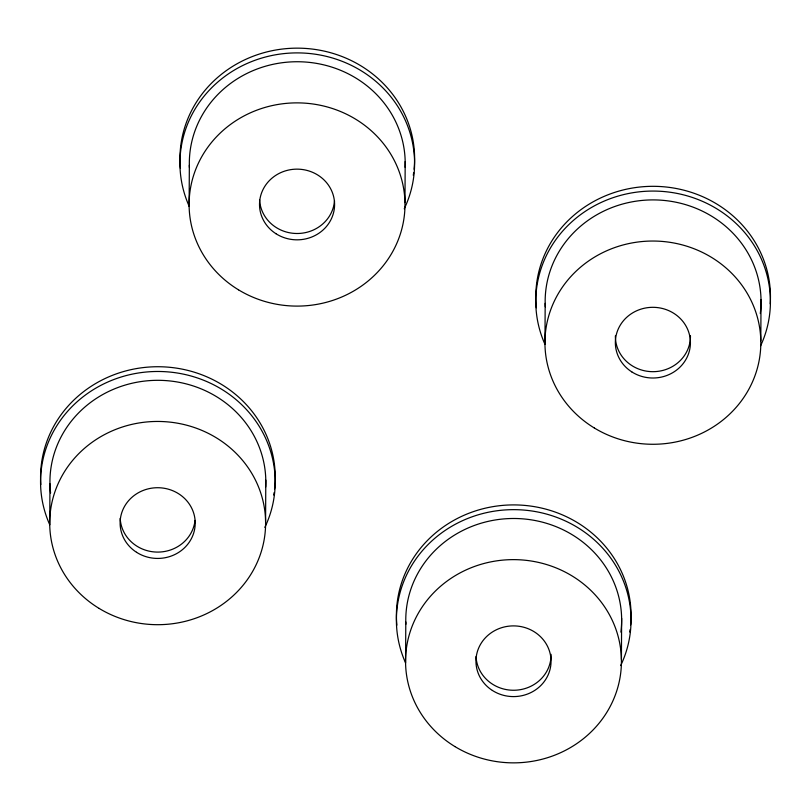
<?xml version="1.0" encoding="UTF-8"?>
<svg xmlns="http://www.w3.org/2000/svg" width="811" height="811" viewBox="0 0 811 811"><rect width="100%" height="100%" fill="white"/><g stroke="black" fill="none" stroke-linecap="round" stroke-linejoin="round"><path stroke-width="1.22" d="M49.735 524.889L49.958 483.761M189.125 206.308L189.348 165.18M265.582 521.25L265.795 480.112M404.973 202.659L405.186 161.531M405.571 663.063L405.794 621.936M544.962 344.482L545.174 303.355M621.419 659.424L621.631 618.286M760.809 340.833L761.022 299.705M50.586 492.997A107.944 101.618 0.3 0 1 154.648 380.359A107.944 101.618 0.3 0 1 265.684 487.056M49.572 524.352A117.321 110.458 0.3 0 1 159.554 371.489A117.321 110.458 0.3 0 1 264.842 527.383M40.844 484.572A117.321 110.458 0.3 0 1 160.223 366.754A117.321 110.458 0.3 0 1 274.554 489.063M274.077 492.652A117.321 110.458 0.3 0 1 273.702 495.034M195.035 520.429A37.539 35.349 0.3 0 1 156.635 552.078A37.539 35.349 0.3 0 1 120.19 518.391M189.419 167.492A107.944 101.618 0.3 0 1 297.1 61.737A107.944 101.618 0.3 0 1 405.125 167.319M188.963 205.771A117.321 110.458 0.3 0 1 298.945 52.908A117.321 110.458 0.3 0 1 404.233 208.802M180.427 168.394A117.321 110.458 0.3 0 1 297.688 48.153A117.321 110.458 0.3 0 1 414.076 169.276M413.64 172.875A117.321 110.458 0.3 0 1 413.286 175.257M334.527 200.783A37.539 35.349 0.3 0 1 296.583 233.497A37.539 35.349 0.3 0 1 259.581 199.8M405.865 624.247A107.944 101.618 0.3 0 1 517.844 518.564A107.944 101.618 0.3 0 1 620.902 632.144M405.409 662.526A117.321 110.458 0.3 0 1 515.39 509.663A117.321 110.458 0.3 0 1 620.679 665.557M396.873 625.149A117.321 110.458 0.3 0 1 513.495 504.908A117.321 110.458 0.3 0 1 630.634 624.835M630.086 629.63A117.321 110.458 0.3 0 1 629.731 632.012M551.064 654.335A37.539 35.349 0.3 0 1 514.732 690.242A37.539 35.349 0.3 0 1 476.027 656.565M545.306 306.822A107.944 101.618 0.3 0 1 656.626 199.962A107.944 101.618 0.3 0 1 760.292 313.553M544.799 343.945A117.321 110.458 0.3 0 1 654.142 191.072A117.321 110.458 0.3 0 1 760.586 345.871M536.385 307.764A117.321 110.458 0.3 0 1 650.969 186.337A117.321 110.458 0.3 0 1 770.217 303.851M690.455 335.754A37.539 35.349 0.3 0 1 652.987 371.681A37.539 35.349 0.3 0 1 615.377 335.845M99.114 608.412A107.944 101.618 0.3 0 0 265.471 528.184A107.944 101.618 0.3 0 0 108.4 432.618A107.944 101.618 0.3 0 0 99.114 608.412M136.542 552.291A37.539 35.349 0.3 0 0 195.106 525.69A37.539 35.349 0.3 0 0 141.327 491.233A37.539 35.349 0.3 0 0 136.542 552.291M238.495 289.821A107.944 101.618 0.3 0 0 404.851 209.603A107.944 101.618 0.3 0 0 247.791 114.037A107.944 101.618 0.3 0 0 238.495 289.821M275.933 233.7A37.539 35.349 0.3 0 0 334.487 207.109A37.539 35.349 0.3 0 0 280.718 172.652A37.539 35.349 0.3 0 0 275.933 233.7M454.951 746.586A107.944 101.618 0.3 0 0 621.297 666.358A107.944 101.618 0.3 0 0 464.237 570.792A107.944 101.618 0.3 0 0 454.951 746.586M492.378 690.455A37.539 35.349 0.3 0 0 550.943 663.864A37.539 35.349 0.3 0 0 497.163 629.407A37.539 35.349 0.3 0 0 492.378 690.455M594.331 427.995A107.944 101.618 0.3 0 0 760.688 347.777A107.944 101.618 0.3 0 0 603.627 252.201A107.944 101.618 0.3 0 0 594.331 427.995M631.769 371.874A37.539 35.349 0.3 0 0 690.323 345.283A37.539 35.349 0.3 0 0 636.554 310.826A37.539 35.349 0.3 0 0 631.769 371.874"/></g></svg>
